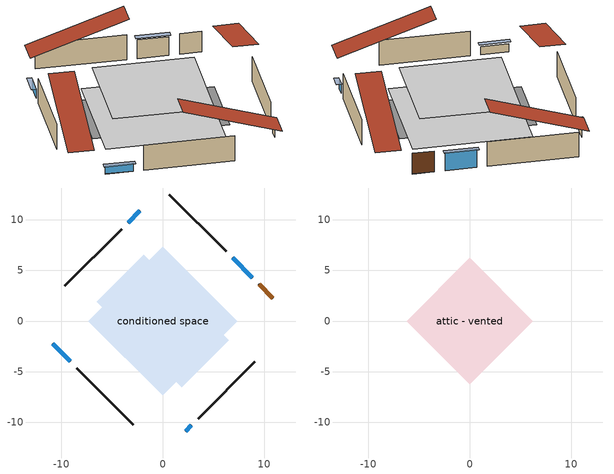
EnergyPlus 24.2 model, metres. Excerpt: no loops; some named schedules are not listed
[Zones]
conditioned space
 floor adiabatic (AdiabaticFloorConstruction): -7.34,0 0,7.34 7.34,0 0,-7.34 z0
 floor foundation (Slab1 construction): -6.52,1.89 -1.89,6.52 6.52,-1.89 1.89,-6.52 z0
 wall outside (AdiabaticWallConstruction 1): 10.87,2.26 9.5,3.63 z0:2.03
 wall outside (AdiabaticWallConstruction): 8.84,4.28 6.9,6.22 z0:1.83; 2.26,-10.87 2.84,-10.29 z0:0.82; -10.87,-2.26 -9.15,-3.98 / -2.26,10.87 -3.41,9.72 z0:0.81
 wall outside (Wall1 construction): 3.49,-9.64 9.08,-4.05 / -8.49,-4.64 -2.9,-10.23 / -4.07,9.06 -9.66,3.47 / 6.25,6.88 0.66,12.47 z0:2.44
 window (WindowConstruction): 8.84,4.28 6.9,6.22 z0:1.83
 window (WindowConstruction 1): 2.26,-10.87 2.83,-10.29 z0:0.81
 window (WindowConstruction 2): -10.87,-2.26 -9.15,-3.98 z0:0.81
 window (WindowConstruction 3): -2.26,10.87 -3.41,9.72 z0:0.81
 door (Door): 10.87,2.26 9.5,3.63 z0:2.03
 ceiling adiabatic (AdiabaticFloorConstruction): 0,-7.34 7.34,0 0,7.34 -7.34,0 z0
attic - vented
 floor to conditioned space (Floor1 construction Reversed): -6.24,0 0,6.24 6.24,0 0,-6.24 z2.44
 roof outside (Roof1 construction): 1.6,-11.53,2.44 -4.48,-5.45,5.3 -6.08,-7.05,5.3 0,-13.13,2.44; -11.53,-1.6,2.44 -5.45,4.48,5.3 -7.05,6.08,5.3 -13.13,0,2.44; -1.6,11.53,2.44 4.48,5.45,5.3 6.08,7.05,5.3 0,13.13,2.44; 11.53,1.6,2.44 5.45,-4.48,5.3 7.05,-6.08,5.3 13.13,0,2.44
shading: 6.8,6.33 8.95,4.18 9.28,4.5 7.12,6.66 z1.98; 2.94,-10.19 2.15,-10.98 2.48,-11.3 3.27,-10.51 z0.96; -9.04,-4.09 -10.98,-2.15 -11.3,-2.48 -9.37,-4.41 z0.96; -3.52,9.61 -2.15,10.98 -2.48,11.3 -3.84,9.94 z0.96
[Building]
Building 1: Terrain=Suburbs
[Site:Location]
Windsor AP_ON: Latitude {deg}=42.28; Longitude {deg}=-82.96; Time Zone {hr}=-5; Elevation {m}=190; Keep Site Location Information=Yes
[Site:GroundTemperature:Shallow]
6.34957, 4.46684, 4.31606, 5.20952, 8.79623, 12.3662, 15.4612, 17.4219, 17.5884, 15.9938, 12.9777, 9.51722
[Site:WaterMainsTemperature]
Calculation Method=Schedule; Temperature Schedule=mains temperature schedule
[Material] Roughness=Rough; Thermal Absorptance=0.9
Name | Thickness {m} | Conductivity {W/m-K} | Density {kg/m3} | Specific Heat {J/kg-K} | Solar Absorptance | Visible Absorptance
asphalt or fiberglass shingles | 0.00635 | 0.162714 | 1121.4 | 1465.45 | 0.4 | 0.4
ceiling stud and cavity | 0.1397 | 0.0798965 | 65.682 | 1177.47 | 0.7 | 0.7
concrete 4.0 in. | 0.1016 | 1.803125 | 2242.8 | 837.4 | 0.7 | 0.7
door material | 0.04445 | 0.053851 | 512.64 | 1214.23 | 0.7 | 0.7
floor covering | 0.0127 | 0.0433444 | 54.468 | 1339.84 | 0.6 | 0.6
floor rigid ins; wall rigid ins | 0.512978 | 0.029427 | 32.04 | 1214.23 | 0.7 | 0.7
floor stud and cavity | 0.1397 | 1.75129 | 37.0049 | 1207.88 | 0.7 | 0.7
furniture material conditioned space 1 | 0.1524 | 0.115458 | 640.8 | 1214.23 | 0.6 | 0.6
gypsum board | 0.0127 | 0.160291 | 801 | 837.4 | 0.6 | 0.6
osb sheathing 0.5 in. | 0.0127 | 0.115458 | 512.64 | 1214.23 | 0.7 | 0.7
osb sheathing 0.75 in. | 0.01905 | 0.115458 | 512.64 | 1214.23 | 0.7 | 0.7
wall stud and cavity | 0.1397 | 0.0810402 | 139.0536 | 1170.24 | 0.7 | 0.7
wall stud and cavity 1 | 0.0889 | 0.380278 | 52.3479 | 1209.89 | 0.7 | 0.7
wall stud and cavity 2 | 0.0889 | 0.391764 | 83.0341 | 1211.67 | 0.7 | 0.7
wood siding | 0.0254 | 0.102417 | 544.68 | 1172.36 | 0.4 | 0.4
wood siding 1; wood siding 2 | 0.0254 | 0.102417 | 544.68 | 1172.36 | 0.7 | 0.7
[WindowMaterial:SimpleGlazingSystem]
Name | U-Factor {W/m2-K} | Solar Heat Gain Coefficient
WindowMaterial | 3.026374 | 0.71
WindowMaterial 1 | 3.08826 | 0.62
WindowMaterial 2 | 6.64383 | 0.77
WindowMaterial 3 | 6.70685 | 0.75
[Construction]
AdiabaticFloorConstruction: floor stud and cavity, floor rigid ins, osb sheathing 0.75 in., floor covering
AdiabaticWallConstruction: wood siding 1, wall rigid ins, wall stud and cavity 1, gypsum board
AdiabaticWallConstruction 1: wood siding 2, wall rigid ins, wall stud and cavity 1, gypsum board
Door: door material
Floor1 construction Reversed: gypsum board, ceiling stud and cavity
furniture construction conditioned space 1: furniture material conditioned space 1
PartitionWallConstruction: gypsum board, wall stud and cavity 2, gypsum board
Roof1 construction: asphalt or fiberglass shingles
Slab1 construction: concrete 4.0 in.
Wall1 construction: wood siding, osb sheathing 0.5 in., wall stud and cavity, gypsum board
WindowConstruction: WindowMaterial
WindowConstruction 1: WindowMaterial 1
WindowConstruction 2: WindowMaterial 2
WindowConstruction 3: WindowMaterial 3
[Zone] Multiplier=1; Part of Total Floor Area=Yes
Name | Volume {m3}
attic - vented | 36.2372
conditioned space | 189.9
[Space]
Name | Zone | Volume {m3}
attic - vented 1 | attic - vented | 36.2372
conditioned space 1 | conditioned space | 189.9
[ZoneInfiltration:EffectiveLeakageArea]
infil attic - vented 1: Zone or Space=attic - vented 1; Schedule=Always On Discrete; Effective Air Leakage Area {cm2}=3462.22; Stack Coefficient=0.000199265; Wind Coefficient=9.53753e-06
[ZoneMixing]
whole house fan mix: Zone or Space=attic - vented; Schedule=Always On Continuous; Design Flow Rate Calculation Method=Flow/Zone; Design Flow Rate {m3/s}=0; Source Zone or Space=conditioned space
[SurfaceProperty:ExposedFoundationPerimeter]
Slab1: Exposed Perimeter Calculation Method=TotalExposedPerimeter; Total Exposed Perimeter {m}=36.886
[InternalMass] Zone or ZoneList=conditioned space; Space or SpaceList=conditioned space 1
Name | Construction | Surface Area {m2}
furniture mass conditioned space 1 | furniture construction conditioned space 1 | 74.3202
partition wall mass | PartitionWallConstruction | 185.801
[Lights]
interior lighting: Zone or ZoneList or Space or SpaceList=conditioned space 1; Schedule=interior lighting schedule; Design Level Calculation Method=LightingLevel; Lighting Level {W}=343.2; Return Air Fraction=0; Fraction Radiant=0.6; Fraction Visible=0.2; Fraction Replaceable=1
[People]
occupants: Zone or ZoneList or Space or SpaceList=conditioned space 1; Number of People Schedule=occupants schedule; Number of People Calculation Method=People; Number of People=3; Fraction Radiant=0.314171; Sensible Heat Fraction=0.56303; Activity Level Schedule=occupants activity schedule; Carbon Dioxide Generation Rate {m3/s-W}=0; Enable ASHRAE 55 Comfort Warnings=No; Mean Radiant Temperature Calculation Type=EnclosureAveraged
[ElectricEquipment] Zone or ZoneList or Space or SpaceList=conditioned space 1; Design Level Calculation Method=EquipmentLevel
Name | Schedule | Design Level {W} | Fraction Latent | Fraction Radiant | Fraction Lost
clothes dryer | clothes dryer schedule | 140.772 | 0.015 | 0.081 | 0.85
clothes washer | clothes washer schedule | 32.1985 | 0.03 | 0.162 | 0.7
cooking range | cooking range schedule | 215.147 | 0.08 | 0.432 | 0.2
dishwasher | dishwasher schedule | 66.8632 | 0.3 | 0.18 | 0.4
fridge | fridge schedule | 72.9452 | 0 | 0.6 | 0
mech vent house fan | mech vent house fan schedule | 0 | 0 | 0 | 1
mech vent house fan cfis | mech vent house fan cfis schedule | 0 | 0 | 0 | 0
misc plug loads | misc plug loads schedule | 494.7 | 0.045 | 0.513 | 0.1
whole house fan | Always On Discrete | 0 | 0 | 0 | 1
[OtherEquipment] Zone or ZoneList or Space or SpaceList=conditioned space 1; Design Level Calculation Method=EquipmentLevel
Name | Fuel Type | Schedule | Design Level {W} | Fraction Latent | Fraction Radiant | Fraction Lost
clothes dryer 1 | Electricity | clothes dryer schedule | 0 | 0.015 | 0.081 | 0.85
cooking range 1 | Electricity | cooking range schedule | 0 | 0.08 | 0.432 | 0.2
general water use latent | None | general water use schedule | 62.594 | 1 | 0 | 0
general water use sensible | None | general water use schedule | -61.6891 | 0 | 0.6 | 0
mech vent house fan latent load | None | Always On Discrete | 0 | 1 | 0 | 0
mech vent house fan sensible load | None | Always On Discrete | 0 | 0 | 0 | 0
water heater energy adjustment1 | Electricity | Always On Discrete | 0.01 | 0 | 0 | 1
[ZoneInfiltration:DesignFlowRate] Zone or ZoneList or Space or SpaceList=conditioned space 1; Schedule=Always On Discrete; Design Flow Rate Calculation Method=Flow/Zone; Design Flow Rate {m3/s}=0
infil flow; natural vent flow; whole house fan flow
[ZoneControl:Thermostat]
conditioned space Thermostat: Zone or ZoneList=conditioned space; Control Type Schedule=conditioned space Thermostat Schedule; Control 1=conditioned space temperature setpoint; Temperature Difference Between Cutout And Setpoint {deltaC}=0
[ZoneHVAC:Baseboard:Convective:Electric]
electric baseboard: Availability Schedule=Always On Discrete; Heating Design Capacity {W}=7858.41; Efficiency=1
[Zone equipment]
conditioned space: electric baseboard
[Foundation:Kiva]
Foundation Kiva 1: Initial Indoor Air Temperature {C}=18; Wall Height Above Grade {m}=0.1016; Wall Depth Below Slab {m}=0.2032
[Foundation:Kiva:Settings]
Soil Conductivity {W/m-K}=0.849921; Soil Density {kg/m3}=1842.3; Soil Specific Heat {J/kg-K}=418.7; Ground Solar Absorptivity=0.9; Ground Thermal Absorptivity=0.9; Ground Surface Roughness {m}=0.03; Far-Field Width {m}=40; Deep-Ground Boundary Condition=ZeroFlux; Deep-Ground Depth {m}=40; Minimum Cell Dimension {m}=0.2; Maximum Cell Growth Coefficient=3; Simulation Timestep=Timestep
[Exterior:Lights]
exterior lighting: Schedule=exterior lighting schedule; Design Level {W}=75.6
[EnergyManagementSystem:GlobalVariable]
infil_program_Qfan
infil_program_Qinf
natural_vent_program_Qnv
natural_vent_program_Qwhf
[EnergyManagementSystem:Sensor]
Name | Output:Variable or Output:Meter Index Key | Output:Variable or Output:Meter
airflow_gain | infil flow | Infiltration Sensible Heat Gain Energy
airflow_gain_1 | natural vent flow | Infiltration Sensible Heat Gain Energy
airflow_gain_2 | whole house fan flow | Infiltration Sensible Heat Gain Energy
airflow_loss | infil flow | Infiltration Sensible Heat Loss Energy
airflow_loss_1 | natural vent flow | Infiltration Sensible Heat Loss Energy
airflow_loss_2 | whole house fan flow | Infiltration Sensible Heat Loss Energy
clg_load_cond |  | Cooling:EnergyTransfer:Zone:CONDITIONED SPACE
clg_sp_s; clg_sp_s_1 | cooling setpoint | Schedule Value
clothes_dryer_exhaust_0_sch_s | clothes dryer exhaust 0 schedule | Schedule Value
conditioned_space_clg_unmet_s | conditioned space | Zone Cooling Setpoint Not Met Time
conditioned_space_htg_unmet_s | conditioned space | Zone Heating Setpoint Not Met Time
cool_season | cooling season schedule | Schedule Value
fridge_tin_s; tin_s; tin_s_1 | conditioned space | Zone Mean Air Temperature
htg_load_cond |  | Heating:EnergyTransfer:Zone:CONDITIONED SPACE
htg_sp_s; htg_sp_s_1 | heating setpoint | Schedule Value
ig_ee_conv | clothes dryer | Electric Equipment Convective Heating Energy
ig_ee_conv_2 | cooking range | Electric Equipment Convective Heating Energy
ig_ee_conv_4 | fridge | Electric Equipment Convective Heating Energy
ig_ee_conv_5 | misc plug loads | Electric Equipment Convective Heating Energy
ig_ee_conv_6 | whole house fan | Electric Equipment Convective Heating Energy
ig_ee_rad | clothes dryer | Electric Equipment Radiant Heating Energy
ig_ee_rad_2 | cooking range | Electric Equipment Radiant Heating Energy
ig_ee_rad_4 | fridge | Electric Equipment Radiant Heating Energy
ig_ee_rad_5 | misc plug loads | Electric Equipment Radiant Heating Energy
ig_ee_rad_6 | whole house fan | Electric Equipment Radiant Heating Energy
ig_lgt_conv | interior lighting | Lights Convective Heating Energy
ig_lgt_rad | interior lighting | Lights Radiant Heating Energy
ig_lgt_vis | interior lighting | Lights Visible Radiation Heating Energy
ig_oe_conv | clothes dryer 1 | Other Equipment Convective Heating Energy
ig_oe_conv_1 | cooking range 1 | Other Equipment Convective Heating Energy
ig_oe_conv_2 | general water use latent | Other Equipment Convective Heating Energy
ig_oe_conv_3 | general water use sensible | Other Equipment Convective Heating Energy
ig_oe_conv_4 | water heater energy adjustment1 | Other Equipment Convective Heating Energy
ig_oe_rad | clothes dryer 1 | Other Equipment Radiant Heating Energy
ig_oe_rad_1 | cooking range 1 | Other Equipment Radiant Heating Energy
ig_oe_rad_2 | general water use latent | Other Equipment Radiant Heating Energy
ig_oe_rad_3 | general water use sensible | Other Equipment Radiant Heating Energy
ig_oe_rad_4 | water heater energy adjustment1 | Other Equipment Radiant Heating Energy
ig_ppl_conv | occupants | People Convective Heating Energy
ig_ppl_rad | occupants | People Radiant Heating Energy
im_conv | furniture mass conditioned space 1 | Surface Inside Face Convection Heat Gain Energy
im_conv_1 | partition wall mass | Surface Inside Face Convection Heat Gain Energy
im_ig | furniture mass conditioned space 1 | Surface Inside Face Internal Gains Radiation Heat Gain Energy
im_ig_1 | partition wall mass | Surface Inside Face Internal Gains Radiation Heat Gain Energy
im_lgt | furniture mass conditioned space 1 | Surface Inside Face Lights Radiation Heat Gain Energy
im_lgt_1 | partition wall mass | Surface Inside Face Lights Radiation Heat Gain Energy
im_sol | furniture mass conditioned space 1 | Surface Inside Face Solar Radiation Heat Gain Energy
im_sol_1 | partition wall mass | Surface Inside Face Solar Radiation Heat Gain Energy
im_surf | furniture mass conditioned space 1 | Surface Inside Face Net Surface Thermal Radiation Heat Gain Energy
im_surf_1 | partition wall mass | Surface Inside Face Net Surface Thermal Radiation Heat Gain Energy
mv_conv | mech vent house fan | Electric Equipment Convective Heating Energy
mv_conv_1 | mech vent house fan cfis | Electric Equipment Convective Heating Energy
mv_conv_2 | mech vent house fan latent load | Other Equipment Convective Heating Energy
mv_conv_3 | mech vent house fan sensible load | Other Equipment Convective Heating Energy
mv_rad | mech vent house fan | Electric Equipment Radiant Heating Energy
mv_rad_1 | mech vent house fan cfis | Electric Equipment Radiant Heating Energy
mv_rad_2 | mech vent house fan latent load | Other Equipment Radiant Heating Energy
mv_rad_3 | mech vent house fan sensible load | Other Equipment Radiant Heating Energy
natural_vent_s | natural vent schedule | Schedule Value
out_pb_s |  | Site Outdoor Air Barometric Pressure
out_wt_s |  | Site Outdoor Air Humidity Ratio
site_vw_s |  | Site Wind Speed
ss_back_out | Window1 | Surface Window Shortwave from Zone Back Out Window Heat Transfer Rate
ss_back_out_1 | Window2 | Surface Window Shortwave from Zone Back Out Window Heat Transfer Rate
ss_back_out_2 | Window3 | Surface Window Shortwave from Zone Back Out Window Heat Transfer Rate
ss_back_out_3 | Window5 | Surface Window Shortwave from Zone Back Out Window Heat Transfer Rate
ss_conv | Door1 | Surface Inside Face Convection Heat Gain Energy
ss_conv_1 | Window1 | Surface Inside Face Convection Heat Gain Energy
ss_conv_2 | Window2 | Surface Inside Face Convection Heat Gain Energy
ss_conv_3 | Window3 | Surface Inside Face Convection Heat Gain Energy
ss_conv_4 | Window5 | Surface Inside Face Convection Heat Gain Energy
ss_ig | Door1 | Surface Inside Face Internal Gains Radiation Heat Gain Energy
ss_ig_1 | Window1 | Surface Inside Face Internal Gains Radiation Heat Gain Energy
ss_ig_2 | Window2 | Surface Inside Face Internal Gains Radiation Heat Gain Energy
ss_ig_3 | Window3 | Surface Inside Face Internal Gains Radiation Heat Gain Energy
ss_ig_4 | Window5 | Surface Inside Face Internal Gains Radiation Heat Gain Energy
ss_lgt | Door1 | Surface Inside Face Lights Radiation Heat Gain Energy
ss_sol | Door1 | Surface Inside Face Solar Radiation Heat Gain Energy
ss_surf | Door1 | Surface Inside Face Net Surface Thermal Radiation Heat Gain Energy
ss_surf_1 | Window1 | Surface Inside Face Net Surface Thermal Radiation Heat Gain Energy
ss_surf_2 | Window2 | Surface Inside Face Net Surface Thermal Radiation Heat Gain Energy
ss_surf_3 | Window3 | Surface Inside Face Net Surface Thermal Radiation Heat Gain Energy
ss_surf_4 | Window5 | Surface Inside Face Net Surface Thermal Radiation Heat Gain Energy
ss_trans_in | Window1 | Surface Window Transmitted Solar Radiation Rate
ss_trans_in_1 | Window2 | Surface Window Transmitted Solar Radiation Rate
ss_trans_in_2 | Window3 | Surface Window Transmitted Solar Radiation Rate
ss_trans_in_3 | Window5 | Surface Window Transmitted Solar Radiation Rate
ss_trans_out | Window1 | Surface Inside Face Initial Transmitted Diffuse Transmitted Out Window Solar Radiation Rate
ss_trans_out_1 | Window2 | Surface Inside Face Initial Transmitted Diffuse Transmitted Out Window Solar Radiation Rate
ss_trans_out_2 | Window3 | Surface Inside Face Initial Transmitted Diffuse Transmitted Out Window Solar Radiation Rate
ss_trans_out_3 | Window5 | Surface Inside Face Initial Transmitted Diffuse Transmitted Out Window Solar Radiation Rate
s_conv | Floor1 | Surface Inside Face Convection Heat Gain Energy
s_conv_1 | inferred conditioned ceiling | Surface Inside Face Convection Heat Gain Energy
s_conv_2 | inferred conditioned floor | Surface Inside Face Convection Heat Gain Energy
s_conv_3 | Slab1 | Surface Inside Face Convection Heat Gain Energy
s_conv_4 | Wall1:135 | Surface Inside Face Convection Heat Gain Energy
s_conv_5 | Wall1:225 | Surface Inside Face Convection Heat Gain Energy
s_conv_6 | Wall1:315 | Surface Inside Face Convection Heat Gain Energy
s_conv_7 | Wall1:45 | Surface Inside Face Convection Heat Gain Energy
s_ig | Floor1 | Surface Inside Face Internal Gains Radiation Heat Gain Energy
s_ig_1 | inferred conditioned ceiling | Surface Inside Face Internal Gains Radiation Heat Gain Energy
s_ig_2 | inferred conditioned floor | Surface Inside Face Internal Gains Radiation Heat Gain Energy
s_ig_3 | Slab1 | Surface Inside Face Internal Gains Radiation Heat Gain Energy
s_ig_4 | Wall1:135 | Surface Inside Face Internal Gains Radiation Heat Gain Energy
s_ig_5 | Wall1:225 | Surface Inside Face Internal Gains Radiation Heat Gain Energy
s_ig_6 | Wall1:315 | Surface Inside Face Internal Gains Radiation Heat Gain Energy
s_ig_7 | Wall1:45 | Surface Inside Face Internal Gains Radiation Heat Gain Energy
s_lgt | Floor1 | Surface Inside Face Lights Radiation Heat Gain Energy
s_lgt_1 | inferred conditioned ceiling | Surface Inside Face Lights Radiation Heat Gain Energy
s_lgt_2 | inferred conditioned floor | Surface Inside Face Lights Radiation Heat Gain Energy
s_lgt_3 | Slab1 | Surface Inside Face Lights Radiation Heat Gain Energy
s_lgt_4 | Wall1:135 | Surface Inside Face Lights Radiation Heat Gain Energy
s_lgt_5 | Wall1:225 | Surface Inside Face Lights Radiation Heat Gain Energy
s_lgt_6 | Wall1:315 | Surface Inside Face Lights Radiation Heat Gain Energy
s_lgt_7 | Wall1:45 | Surface Inside Face Lights Radiation Heat Gain Energy
s_sol | Floor1 | Surface Inside Face Solar Radiation Heat Gain Energy
s_sol_1 | inferred conditioned ceiling | Surface Inside Face Solar Radiation Heat Gain Energy
s_sol_2 | inferred conditioned floor | Surface Inside Face Solar Radiation Heat Gain Energy
s_sol_3 | Slab1 | Surface Inside Face Solar Radiation Heat Gain Energy
s_sol_4 | Wall1:135 | Surface Inside Face Solar Radiation Heat Gain Energy
s_sol_5 | Wall1:225 | Surface Inside Face Solar Radiation Heat Gain Energy
s_sol_6 | Wall1:315 | Surface Inside Face Solar Radiation Heat Gain Energy
s_sol_7 | Wall1:45 | Surface Inside Face Solar Radiation Heat Gain Energy
s_surf | Floor1 | Surface Inside Face Net Surface Thermal Radiation Heat Gain Energy
s_surf_1 | inferred conditioned ceiling | Surface Inside Face Net Surface Thermal Radiation Heat Gain Energy
s_surf_2 | inferred conditioned floor | Surface Inside Face Net Surface Thermal Radiation Heat Gain Energy
s_surf_3 | Slab1 | Surface Inside Face Net Surface Thermal Radiation Heat Gain Energy
s_surf_4 | Wall1:135 | Surface Inside Face Net Surface Thermal Radiation Heat Gain Energy
s_surf_5 | Wall1:225 | Surface Inside Face Net Surface Thermal Radiation Heat Gain Energy
s_surf_6 | Wall1:315 | Surface Inside Face Net Surface Thermal Radiation Heat Gain Energy
s_surf_7 | Wall1:45 | Surface Inside Face Net Surface Thermal Radiation Heat Gain Energy
tout_s | conditioned space | Zone Outdoor Air Drybulb Temperature
win_s | conditioned space | Zone Air Humidity Ratio
[EnergyManagementSystem:Actuator]
Name | Actuated Component Unique | Actuated Component Type | Actuated Component Control Type
fridge_schedule_act | fridge schedule | Schedule:Constant | Schedule Value
infil_flow_act | infil flow | Zone Infiltration | Air Exchange Flow Rate
mech_vent_house_fan_cfis_act | mech vent house fan cfis | ElectricEquipment | Electricity Rate
mech_vent_house_fan_latent_load_act | mech vent house fan latent load | OtherEquipment | Power Level
mech_vent_house_fan_sensible_load_act | mech vent house fan sensible load | OtherEquipment | Power Level
natural_vent_flow_act | natural vent flow | Zone Infiltration | Air Exchange Flow Rate
water_heater_ec_adj_act | water heater energy adjustment1 | OtherEquipment | Power Level
whole_house_fan_act | whole house fan | ElectricEquipment | Electricity Rate
whole_house_fan_flow_act | whole house fan flow | Zone Infiltration | Air Exchange Flow Rate
whole_house_fan_mix_act | whole house fan mix | ZoneMixing | Air Exchange Flow Rate
